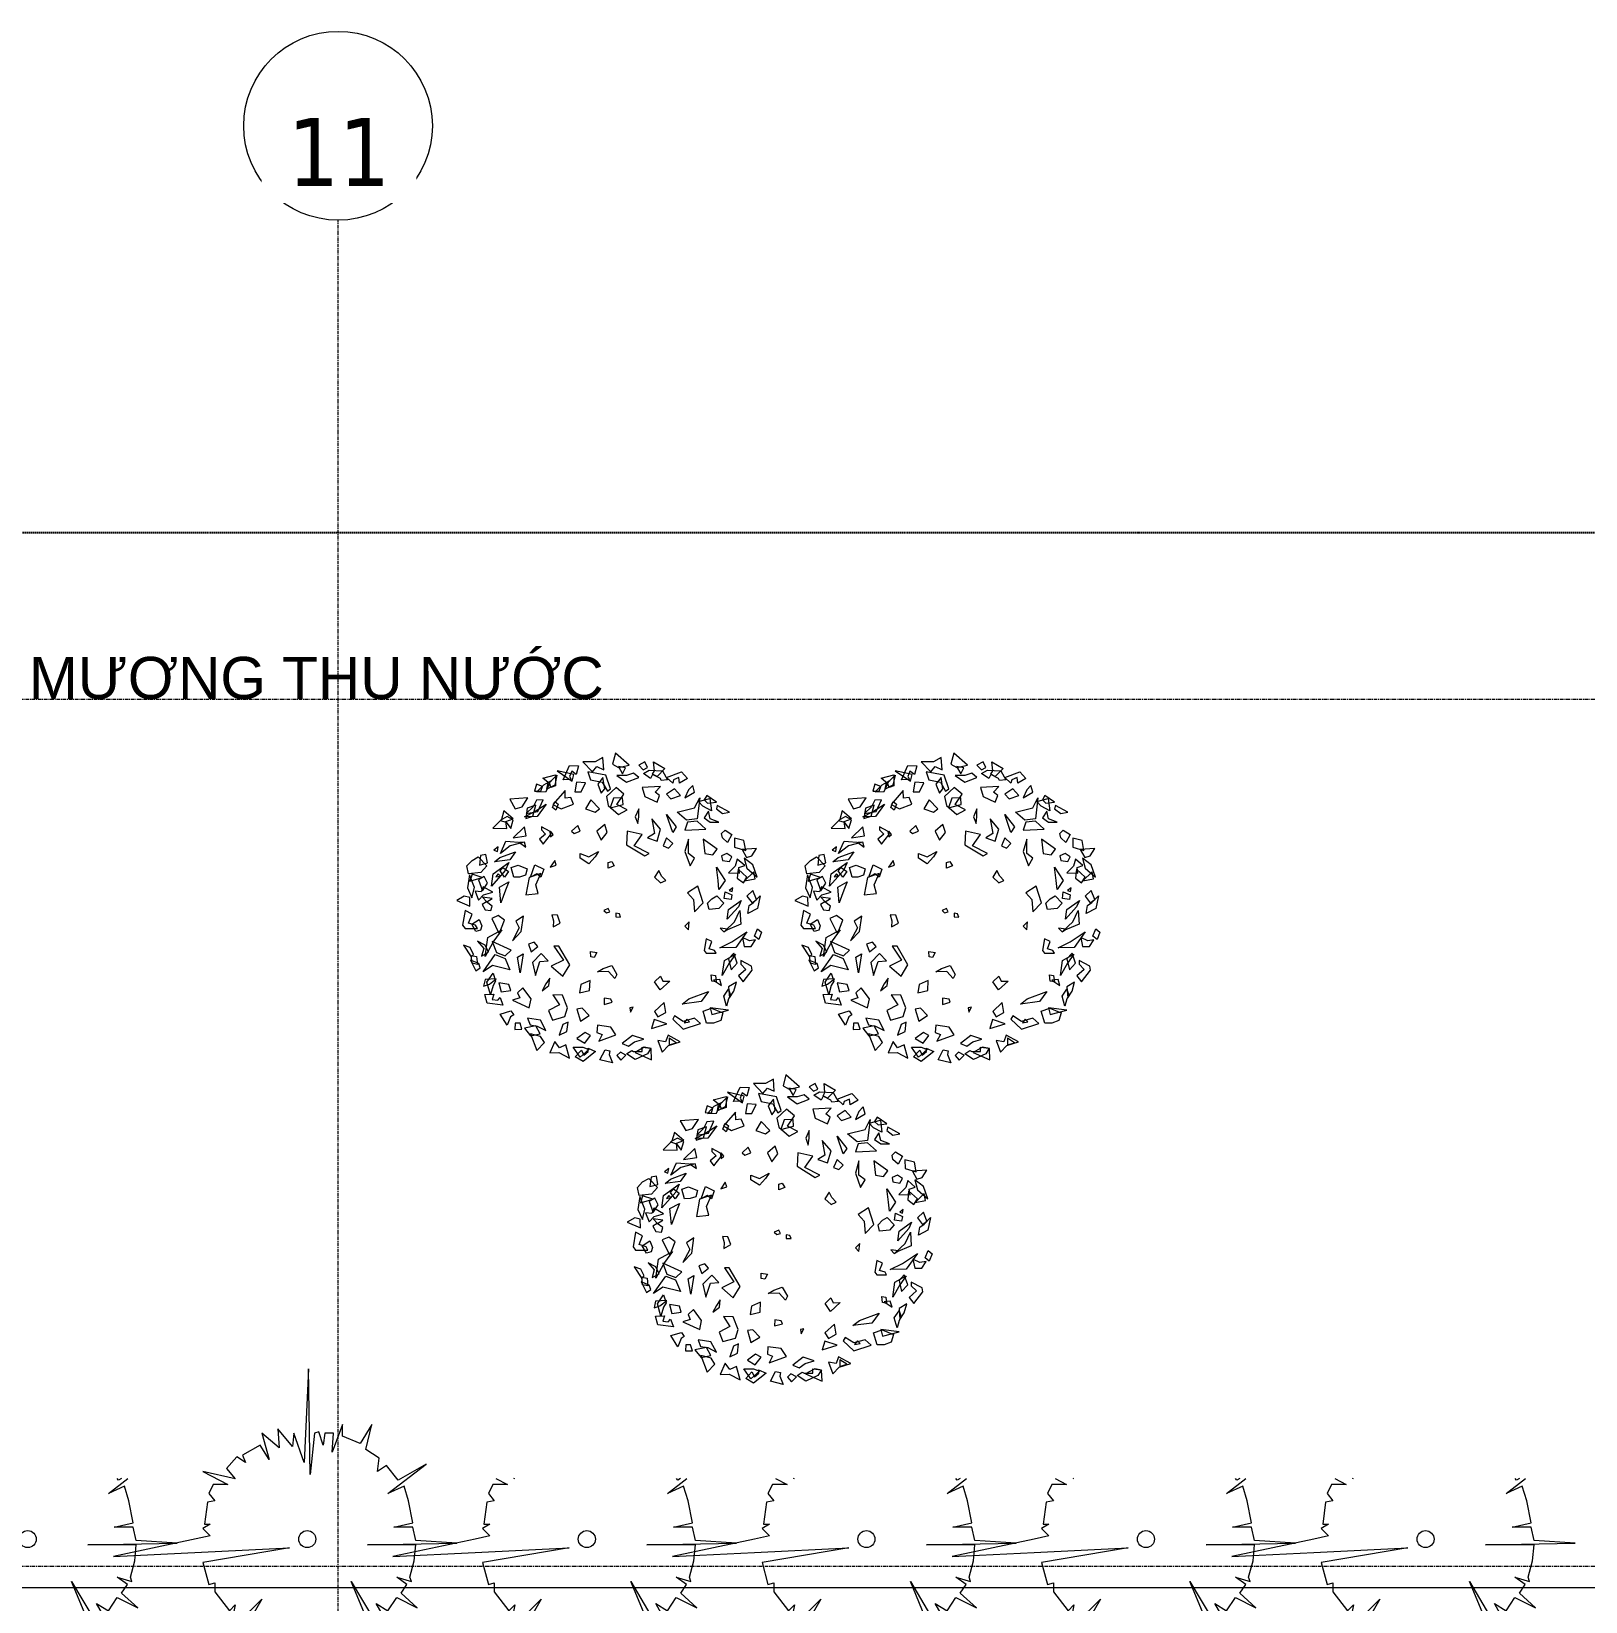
# Model space of a CAD drawing. Header units: millimetres. Extents: x 94264 to 187823, y -5375 to 75426.
# Drawn here: x 127677 to 133237, y 69812 to 75426 of the extents above; entities that cross this region are included whole.
import ezdxf

# ---------------------------------------------------------------- set-up
doc = ezdxf.new("R2010")
doc.units = ezdxf.units.MM
for name, pattern in [('Dash - Tight', [4.5, 3, -1.5]), ('Grid Line', [22.225, 12.7, -3.175, 3.175, -3.175]), ('Hidden', [7.14375, 4.7625, -2.38125])]:
    doc.linetypes.add(name, pattern=pattern)
for name, color, linetype, lineweight in [('A-DETL-GENF-2', 92, 'Dash - Tight', 18), ('A-DETL-GENF-3', 92, 'Hidden', 25), ('A-WALL', 113, 'Continuous', 18), ('G-ANNO-TEXT-2', 7, 'Continuous', 9), ('G-IMPT', 8, 'Continuous', 18), ('L-PLNT-1', 253, 'Continuous', 18), ('S-GRID-1', 1, 'Grid Line', 9), ('S-GRID-IDEN', 1, 'Continuous', 9)]:
    doc.layers.add(name, color=color, linetype=linetype, lineweight=lineweight)
doc.styles.add('Arial', font='arial.ttf', dxfattribs={"height": 150})
doc.styles.add('Tahoma_B', font='tahomabd.ttf', dxfattribs={"height": 243.75})

# ---------------------------------------------------------------- blocks, each defined once
blk = doc.blocks.new('CAY BACH TRINH - CAY BACH TRINH_dwg-2249800-TKCS_RAMP DỐC 2 - MẶT BẰNG TẦNG 1')
at = {"layer": 'G-IMPT', "flags": 128}
for points in [[(-578, 1452), (-505, 1613), (-404, 1608), (-431, 1511), (-482, 1548), (-505, 1489), (-486, 1456)], [(-357, 1653), (-250, 1541), (-201, 1603), (-123, 1566), (-133, 1703), (-220, 1653)], [(7, 1749), (-25, 1628), (43, 1591), (160, 1616)], [(121, 1587), (40, 1602), (86, 1521)], [(335, 1653), (267, 1616), (316, 1566), (365, 1591)], [(423, 1516), (443, 1553), (433, 1653), (560, 1578), (472, 1491)], [(-870, 1320), (-769, 1323), (-719, 1438), (-798, 1395)], [(-715, 1368), (-728, 1408), (-805, 1472), (-663, 1508), (-663, 1385)], [(-648, 1504), (-672, 1392), (-758, 1347), (-746, 1419), (-706, 1444)], [(-477, 1437), (-459, 1512), (-646, 1555)], [(-428, 1425), (-446, 1319), (-376, 1318), (-327, 1420)], [(-83, 1327), (-48, 1351), (-99, 1506), (-301, 1542), (-270, 1454), (-140, 1428)], [(-133, 1478), (-191, 1403), (-152, 1303), (-113, 1353)], [(23, 1503), (131, 1428), (267, 1478), (209, 1528), (131, 1503)], [(533, 1553), (590, 1452), (520, 1446), (509, 1467), (423, 1512), (399, 1468), (319, 1525), (383, 1562)], [(579, 1478), (745, 1541), (813, 1466), (725, 1416), (716, 1478), (657, 1453), (647, 1416)], [(-1174, 1238), (-1112, 1130), (-1037, 1152), (-972, 1252)], [(-989, 1076), (-860, 1099), (-799, 1231), (-876, 1225), (-913, 1152)], [(-874, 1403), (-896, 1328), (-826, 1327), (-809, 1379)], [(-556, 1333), (-692, 1179), (-600, 1129), (-460, 1181), (-492, 1255), (-553, 1247)], [(14, 1366), (-94, 1266), (-74, 1166), (43, 1066), (140, 1116), (23, 1178), (101, 1291)], [(-50, 1140), (92, 1178), (86, 1252), (-14, 1249)], [(511, 1378), (306, 1366), (335, 1266), (472, 1203), (501, 1278), (452, 1316)], [(667, 1353), (579, 1291), (628, 1241), (735, 1278)], [(696, 1091), (891, 1141), (949, 1253), (920, 1016), (803, 1003)], [(871, 1391), (823, 1341), (784, 1253), (891, 1316)], [(1064, 1244), (1080, 1108), (985, 1158), (937, 1212)], [(1027, 1278), (998, 1228), (1037, 1191), (1135, 1203)], [(-1364, 914), (-1208, 910), (-1218, 988), (-1136, 1017), (-1240, 1107), (-1267, 1010)], [(-766, 1181), (-866, 1042), (-1009, 1038), (-900, 1094)], [(-996, 1019), (-915, 1047), (-883, 1171), (-978, 1137)], [(-697, 1145), (-671, 1210), (-634, 1180), (-660, 1114)], [(-269, 1228), (-328, 1128), (-220, 1091), (-172, 1128)], [(267, 1128), (228, 1041), (257, 966), (267, 1041)], [(647, 866), (579, 1066), (686, 928)], [(1047, 1103), (998, 1028), (1066, 978), (1164, 978), (1066, 1016)], [(1144, 1166), (1135, 1128), (1203, 1078), (1281, 1091)], [(-1164, 910), (-1135, 1007), (-1204, 1044), (-1282, 1000), (-1216, 980)], [(-1010, 928), (-1137, 803), (-990, 828)], [(-840, 791), (-799, 735), (-718, 839), (-724, 876), (-821, 927), (-821, 894), (-775, 847)], [(-717, 878), (-717, 816), (-688, 841)], [(-415, 941), (-483, 878), (-454, 853), (-386, 878)], [(-113, 953), (-201, 878), (-152, 778), (-84, 866)], [(140, 878), (131, 728), (335, 603), (384, 628), (218, 716), (306, 841)], [(413, 1016), (443, 853), (365, 803), (472, 766), (511, 903)], [(813, 978), (784, 891), (1018, 903), (920, 991)], [(1261, 753), (1203, 803), (1193, 853), (1232, 891), (1310, 841)], [(-1302, 703), (-1351, 666), (-1312, 653)], [(-1279, 631), (-1217, 768), (-1027, 752), (-1169, 714)], [(-993, 702), (-1009, 756), (-1064, 751)], [(579, 803), (540, 716), (599, 691), (647, 741)], [(823, 791), (784, 653), (842, 491), (891, 578), (823, 628)], [(988, 791), (1008, 628), (1096, 616), (1144, 678)], [(1339, 702), (1463, 665), (1444, 774), (1337, 802)], [(-1595, 553), (-1527, 591), (-1429, 491), (-1497, 416), (-1634, 403), (-1653, 491)], [(-1424, 524), (-1440, 618), (-1501, 607), (-1513, 501)], [(-1380, 266), (-1361, 403), (-1185, 528), (-1224, 441)], [(-1109, 650), (-1174, 560), (-1345, 537), (-1285, 585)], [(-721, 477), (-654, 499), (-671, 550)], [(-220, 591), (-289, 516), (-386, 578), (-386, 628), (-289, 591), (-181, 653)], [(-74, 528), (-35, 541), (-6, 491), (-74, 466)], [(1310, 591), (1252, 628), (1193, 603), (1203, 553), (1281, 541)], [(1270, 413), (1394, 410), (1386, 473), (1452, 496), (1368, 568), (1347, 490)], [(1422, 673), (1471, 586), (1531, 604), (1583, 684)], [(1447, 578), (1476, 466), (1593, 366), (1544, 503)], [(-1597, 135), (-1570, 248), (-1626, 391), (-1648, 247)], [(-1619, 320), (-1482, 361), (-1595, 398)], [(-1478, 213), (-1422, 297), (-1459, 373), (-1523, 336)], [(-1328, 370), (-1279, 378), (-1302, 402)], [(-1283, 435), (-1251, 475), (-1188, 428), (-1232, 366)], [(-1065, 367), (-1127, 366), (-1158, 473), (-1082, 500), (-981, 458), (-1000, 389)], [(-855, 181), (-881, 279), (-825, 405), (-958, 362), (-994, 169)], [(-942, 366), (-893, 503), (-795, 453), (-825, 366), (-873, 403)], [(491, 441), (443, 366), (511, 303), (569, 328), (521, 378)], [(1135, 478), (1232, 328), (1164, 228), (1154, 328)], [(1378, 453), (1369, 353), (1437, 303), (1476, 366)], [(1553, 425), (1451, 325), (1568, 345)], [(-1363, 198), (-1471, 259), (-1494, 200), (-1562, 210), (-1523, 107), (-1467, 166)], [(-1274, 77), (-1290, 255), (-1183, 312), (-1221, 219)], [(813, 191), (881, 116), (891, -22), (988, 78), (930, 266)], [(1310, 166), (1300, 116), (1222, 128), (1232, 203)], [(1319, 245), (1280, 215), (1311, 205)], [(1476, 153), (1534, 78), (1583, 116), (1544, 216)], [(-1619, 40), (-1622, 139), (-1683, 152), (-1767, 105)], [(-1482, 60), (-1448, -1), (-1384, -6), (-1369, 43), (-1433, 90)], [(-1478, 141), (-1429, 91), (-1371, 128)], [(-74, 16), (-123, -9), (-94, -34), (-55, -22)], [(1085, 125), (1140, 155), (1218, 75), (1163, 15), (1054, 5), (1038, 75)], [(1256, -105), (1272, 5), (1412, 105), (1381, 35)], [(1624, 156), (1594, 16), (1487, -41), (1502, 50), (1551, 81)], [(-1595, -47), (-1673, -9), (-1702, -172), (-1673, -209), (-1536, -209), (-1556, -172), (-1634, -147)], [(-1515, -106), (-1486, -178), (-1501, -227), (-1553, -242), (-1599, -161)], [(-1291, -267), (-1232, -115), (-1304, -62), (-1376, -95)], [(-1145, -345), (-1046, -242), (-1021, -71), (-1105, -125), (-1069, -201)], [(-688, -191), (-610, -147), (-641, -60), (-704, -55), (-685, -122)], [(11, -79), (65, -80), (51, -44), (11, -37)], [(832, -134), (784, -184), (823, -222)], [(1398, -9), (1408, -159), (1232, -234), (1339, -134)], [(-1449, -521), (-1419, -309), (-1263, -222), (-1351, -346)], [(1085, -355), (1023, -325), (999, -455), (1023, -485), (1132, -485), (1116, -455), (1054, -435)], [(1477, -247), (1352, -421), (1173, -426), (1309, -356)], [(1179, -205), (1218, -245), (1264, -215)], [(1427, -309), (1447, -409), (1525, -409), (1573, -334), (1505, -346)], [(1563, -293), (1595, -211), (1641, -250), (1609, -331)], [(-1604, -526), (-1578, -497), (-1615, -421), (-1690, -396)], [(-1546, -521), (-1536, -609), (-1595, -596), (-1604, -509)], [(-1489, -516), (-1411, -473), (-1448, -396), (-1534, -351), (-1465, -430)], [(-1173, -669), (-1368, -622), (-1473, -694), (-1336, -498), (-1227, -542)], [(-1224, -515), (-1157, -451), (-1369, -353), (-1324, -476)], [(-1024, -493), (-1058, -702), (-1088, -530)], [(-935, -470), (-860, -411), (-900, -361), (-966, -383)], [(-888, -735), (-838, -578), (-745, -570), (-823, -487), (-921, -590)], [(-582, -741), (-504, -613), (-626, -407), (-681, -406), (-575, -561), (-711, -631)], [(-229, -532), (-269, -525), (-272, -467), (-200, -477)], [(1202, -735), (1225, -565), (1350, -495), (1280, -595)], [(1330, -484), (1271, -546), (1300, -671), (1369, -596)], [(-1553, -680), (-1504, -649), (-1521, -598), (-1613, -563)], [(-129, -656), (-34, -622), (23, -722), (0, -767), (-69, -688), (-193, -693)], [(1384, -736), (1435, -805), (1537, -675), (1529, -628), (1408, -565), (1408, -607), (1465, -665)], [(-1468, -852), (-1402, -831), (-1326, -772), (-1450, -777)], [(-1390, -946), (-1429, -809), (-1361, -709), (-1332, -796), (-1361, -846)], [(-1270, -915), (-1163, -901), (-1183, -834), (-1295, -817)], [(-1144, -1010), (-957, -1095), (-936, -993), (-1027, -873), (-1088, -926), (-1063, -982)], [(-811, -903), (-736, -844), (-727, -764), (-770, -826)], [(-393, -926), (-281, -901), (-277, -790), (-378, -835)], [(614, -795), (506, -893), (444, -803), (510, -740), (536, -796)], [(1124, -735), (1132, -805), (1085, -795), (1077, -725)], [(1193, -846), (1173, -780), (1104, -785)], [(1359, -809), (1271, -859), (1281, -984), (1330, -909)], [(-1251, -1066), (-1426, -1044), (-1452, -946), (-1351, -943), (-1371, -1002), (-1308, -1008), (-1282, -979)], [(-698, -1231), (-557, -1193), (-527, -1096), (-584, -953), (-693, -951), (-619, -1061), (-741, -1124)], [(-120, -1056), (-31, -1033), (-45, -997), (-117, -988)], [(550, -1034), (443, -1134), (482, -1196), (569, -1146)], [(1048, -911), (967, -1024), (753, -1052), (829, -993)], [(1249, -1075), (1218, -965), (1272, -885), (1295, -955), (1272, -995)], [(-1130, -1172), (-1165, -1196), (-1203, -1289), (-1280, -1164), (-1162, -1128)], [(-771, -1348), (-831, -1232), (-975, -1212), (-947, -1284), (-866, -1298)], [(-384, -1242), (-286, -1181), (-363, -1098), (-424, -1108)], [(176, -1143), (205, -1087), (168, -1096)], [(411, -1324), (581, -1272), (441, -1226)], [(667, -1184), (647, -1221), (764, -1334), (959, -1271), (891, -1209), (764, -1246)], [(775, -1261), (835, -1251), (807, -1222)], [(1103, -1266), (1025, -1267), (986, -1133), (1081, -1099), (1208, -1151), (1184, -1238)], [(1066, -1096), (1086, -1171), (1271, -1121)], [(-1117, -1335), (-1039, -1334), (-1059, -1267), (-1114, -1266)], [(-883, -1296), (-1010, -1321), (-942, -1409), (-834, -1384)], [(-872, -1573), (-787, -1482), (-829, -1416), (-944, -1384)], [(-622, -1399), (-535, -1360), (-523, -1254), (-580, -1280)], [(-336, -1491), (-270, -1405), (-332, -1372), (-423, -1439)], [(-180, -1469), (12, -1396), (-45, -1309), (-194, -1290), (-200, -1370), (-142, -1392)], [(731, -1476), (595, -1400), (567, -1474), (481, -1461), (531, -1590), (600, -1516)], [(-505, -1659), (-547, -1509), (-620, -1542), (-671, -1472), (-727, -1598), (-626, -1595)], [(-386, -1646), (-464, -1534), (-357, -1534), (-289, -1559)], [(-215, -1584), (-355, -1693), (-443, -1641), (-373, -1567), (-346, -1624), (-297, -1583), (-299, -1545)], [(-55, -1574), (-63, -1616), (-24, -1708), (-167, -1674), (-109, -1565)], [(323, -1445), (199, -1404), (83, -1492), (153, -1523), (221, -1476)], [(228, -1671), (131, -1609), (189, -1571), (209, -1584), (306, -1584), (306, -1534), (404, -1546), (365, -1609)], [(411, -1674), (406, -1550), (330, -1534), (226, -1592)], [(608, -1509), (686, -1484), (608, -1434)], [(69, -1680), (123, -1624), (62, -1590), (23, -1629)]]:
    blk.add_lwpolyline(points, close=True, dxfattribs=at)
blk = doc.blocks.new('CAY BACH TRINH - CAY BACH TRINH-2249732-TKCS_RAMP DỐC 2 - MẶT BẰNG TẦNG 1')
at = {"xscale": 0.3200000000000001, "yscale": 0.3200000000000001, "zscale": 0.3200000000000001}
blk.add_blockref('CAY BACH TRINH - CAY BACH TRINH_dwg-2249800-TKCS_RAMP DỐC 2 - MẶT BẰNG TẦNG 1', (0, 0), dxfattribs=at)
blk = doc.blocks.new('CAY MAI VAN PHUC - CAY DUC SOC_dwg-V43-TKCS_RAMP DỐC 2 - MẶT BẰNG TẦNG 1')
at = {"layer": 'G-IMPT', "flags": 128}
blk.add_lwpolyline([(32.8, 479.5), (12.9, 293.4), (6.2, 771.8), (-13.8, 346.6), (-60.3, 479.5), (-67, 419.7), (-133.5, 499.4), (-126.8, 413), (-206.6, 479.5), (-173.4, 359.9), (-213.3, 426.3), (-293.1, 379.8), (-279.8, 346.6), (-319.7, 373.2), (-366.2, 320), (-326.3, 273.5), (-472.6, 306.7), (-359.6, 246.9), (-426.1, 246.9), (-446, 207.1), (-419.4, 173.8), (-452.7, 167.2), (-466, 67.5), (-439.4, 67.5), (-472.6, 47.6), (-439.4, 14.4), (-878.3, -78.6), (-80.3, -38.8), (-472.6, -105.2), (-446, -204.9), (-419.4, -198.2), (-419.4, -238.1), (-352.9, -324.5), (-326.3, -297.9), (-339.6, -364.4), (-313, -377.6), (-206.6, -271.3), (-366.2, -550.4), (-259.8, -417.5), (-213.3, -444.1), (-166.7, -417.5), (-166.7, -457.4), (-100.2, -470.7), (-19.9, -481.4), (-0.5, -390.9), (-0.5, -590.3), (26.2, -484), (86, -477.3), (86, -444.1), (112.6, -464), (212.4, -444.1), (192.4, -404.2), (225.7, -417.5), (278.9, -384.3), (199.1, -191.6), (305.5, -371), (338.7, -337.8), (312.1, -291.3), (365.3, -324.5), (405.2, -264.7), (498.3, -311.2), (425.2, -244.8), (451.8, -204.9), (405.2, -171.7), (471.7, -191.6), (465.1, -171.7), (485, -98.6), (491.7, -25.5), (272.2, -25.5), (677.9, -18.8), (491.7, -5.6), (478.4, 54.2), (391.9, 54.2), (478.4, 74.2), (458.4, 173.8), (438.5, 240.3), (365.3, 207.1), (538.2, 340), (411.9, 266.9), (358.7, 333.3), (318.8, 306.7), (325.4, 366.5), (265.6, 406.4), (292.2, 519.4), (239, 433), (159.2, 466.2), (159.2, 519.4), (112.6, 393.1), (119.3, 479.5), (79.4, 479.5), (72.7, 426.3), (52.8, 486.1)], close=True, dxfattribs=at)
at = {"layer": 'G-IMPT'}
blk.add_circle((0, 0), 38.6, dxfattribs=at)
blk = doc.blocks.new('CAY MAI VAN PHUC - CAY BONG TRANG-V44-TKCS_RAMP DỐC 2 - MẶT BẰNG TẦNG 1')
at = {"xscale": 0.7894736842105263, "yscale": 0.7894736842105263, "zscale": 0.7894736842105263}
blk.add_blockref('CAY MAI VAN PHUC - CAY DUC SOC_dwg-V43-TKCS_RAMP DỐC 2 - MẶT BẰNG TẦNG 1', (0, 0), dxfattribs=at)
blk = doc.blocks.new('CAY MAI VAN PHUC - CAY DUC SOC_dwg-2256080-TKCS_RAMP DỐC 2 - MẶT BẰNG TẦNG 1')
at = {"layer": 'G-IMPT'}
blk.add_line((-326.3, 273.5), (-330.4, 274.4), dxfattribs=at)
at = {"layer": 'G-IMPT', "flags": 128}
for points in [[(-411.6, 274.4), (-359.6, 246.9), (-426.1, 246.9), (-446, 207.1), (-419.4, 173.8), (-452.7, 167.2), (-466, 67.5), (-439.4, 67.5), (-472.6, 47.6), (-439.4, 14.4), (-506.7, 0.1)], [(-506.7, -60.1), (-80.3, -38.8), (-472.6, -105.2), (-446, -204.9), (-419.4, -198.2), (-419.4, -238.1), (-352.9, -324.5), (-326.3, -297.9), (-339.6, -364.4), (-313, -377.6), (-206.6, -271.3), (-366.2, -550.4), (-259.8, -417.5), (-213.3, -444.1), (-166.7, -417.5), (-166.7, -457.4), (-100.2, -470.7), (-19.9, -481.4), (-0.5, -390.9), (-0.5, -590.3), (26.2, -484), (86, -477.3), (86, -444.1), (112.6, -464), (212.4, -444.1), (192.4, -404.2), (225.7, -417.5), (278.9, -384.3), (199.1, -191.6), (305.5, -371), (338.7, -337.8), (312.1, -291.3), (365.3, -324.5), (405.2, -264.7), (498.3, -311.2), (425.2, -244.8), (451.8, -204.9), (405.2, -171.7), (471.7, -191.6), (465.1, -171.7), (485, -98.6), (491.7, -25.5), (272.2, -25.5), (677.9, -18.8), (491.7, -5.6), (478.4, 54.2), (391.9, 54.2), (478.4, 74.2), (458.4, 173.8), (438.5, 240.3), (365.3, 207.1), (453, 274.4)], [(425, 274.4), (411.9, 266.9), (405.8, 274.4)], [(-506.7, 0.1), (-878.3, -78.6), (-506.7, -60.1)]]:
    blk.add_lwpolyline(points, dxfattribs=at)
at = {"layer": 'G-IMPT'}
blk.add_circle((0, 0), 38.6, dxfattribs=at)
blk = doc.blocks.new('CAY MAI VAN PHUC - CAY BONG TRANG-2256081-TKCS_RAMP DỐC 2 - MẶT BẰNG TẦNG 1')
at = {"xscale": 0.7894736842105263, "yscale": 0.7894736842105263, "zscale": 0.7894736842105263}
blk.add_blockref('CAY MAI VAN PHUC - CAY DUC SOC_dwg-2256080-TKCS_RAMP DỐC 2 - MẶT BẰNG TẦNG 1', (0, 0), dxfattribs=at)
blk = doc.blocks.new('BORDER VIEW - BORDER VIEW-2145816-TKCS_RAMP DỐC 2 - MẶT BẰNG TẦNG 1')
at = {"layer": 'A-DETL-GENF-3'}
blk.add_line((150, 12837.9), (20414.4, 12837.9), dxfattribs=at)
blk = doc.blocks.new('Grid - M_Grid Head - Circle-353313-TKCS_RAMP DỐC 2 - MẶT BẰNG TẦNG 1')
at = {"layer": 'S-GRID-IDEN'}
blk.add_circle((0, 0), 4.5, dxfattribs=at)

msp = doc.modelspace()

# ---------------------------------------------------------------- linework, layer by layer
at = {"layer": 'A-WALL'}
msp.add_line((126674.3, 69861.9), (134764.3, 69861.9), dxfattribs=at)
at = {"layer": 'S-GRID-1'}
for p, q in [((128774.3, 72876.3), (128774.3, 74751.3)), ((144959.7, 73036.9), (126310.5, 73036.9)), ((128774.3, 61681.8), (128774.3, 72876.3)), ((144959.7, 69936.9), (126310.5, 69936.9))]:
    msp.add_line(p, q, dxfattribs=at)

# ---------------------------------------------------------------- block references
at = {"layer": 'A-DETL-GENF-2'}
msp.add_blockref('BORDER VIEW - BORDER VIEW-2145816-TKCS_RAMP DỐC 2 - MẶT BẰNG TẦNG 1', (125274.3, 60796.9), dxfattribs=at)
at = {"layer": 'L-PLNT-1'}
for name, p in [('CAY BACH TRINH - CAY BACH TRINH-2249732-TKCS_RAMP DỐC 2 - MẶT BẰNG TẦNG 1', (129764.3, 72285.3)), ('CAY BACH TRINH - CAY BACH TRINH-2249732-TKCS_RAMP DỐC 2 - MẶT BẰNG TẦNG 1', (130974.3, 72285.3)), ('CAY BACH TRINH - CAY BACH TRINH-2249732-TKCS_RAMP DỐC 2 - MẶT BẰNG TẦNG 1', (130374.3, 71135.3)), ('CAY MAI VAN PHUC - CAY BONG TRANG-V44-TKCS_RAMP DỐC 2 - MẶT BẰNG TẦNG 1', (128664.3, 70035.3)), ('CAY MAI VAN PHUC - CAY BONG TRANG-2256081-TKCS_RAMP DỐC 2 - MẶT BẰNG TẦNG 1', (127664.3, 70035.3)), ('CAY MAI VAN PHUC - CAY BONG TRANG-2256081-TKCS_RAMP DỐC 2 - MẶT BẰNG TẦNG 1', (129664.3, 70035.3)), ('CAY MAI VAN PHUC - CAY BONG TRANG-2256081-TKCS_RAMP DỐC 2 - MẶT BẰNG TẦNG 1', (130664.3, 70035.3)), ('CAY MAI VAN PHUC - CAY BONG TRANG-2256081-TKCS_RAMP DỐC 2 - MẶT BẰNG TẦNG 1', (131664.3, 70035.3)), ('CAY MAI VAN PHUC - CAY BONG TRANG-2256081-TKCS_RAMP DỐC 2 - MẶT BẰNG TẦNG 1', (132664.3, 70035.3))]:
    msp.add_blockref(name, p, dxfattribs=at)
at = {"layer": 'S-GRID-IDEN', "xscale": 74.99999999999996, "yscale": 74.99999999999996, "zscale": 74.99999999999996}
msp.add_blockref('Grid - M_Grid Head - Circle-353313-TKCS_RAMP DỐC 2 - MẶT BẰNG TẦNG 1', (128774.3, 75088.8), dxfattribs=at)

# ---------------------------------------------------------------- texts
at = {"layer": 'G-ANNO-TEXT-2', "insert": (127668.9, 73189.8), "char_height": 150, "width": 2114.182, "attachment_point": 1, "line_spacing_factor": 0.936439, "style": 'Arial'}
msp.add_mtext('\\pt952.5,1905,2857.5,3810,4762.5,5715,6667.5,7620,8572.5,9525,10477.5,11430,12382.5,13335,14287.5,15240,16192.5,17145,18097.5,19050,20002.5,20955,21907.5,22860,23812.5,24765,25717.5,26670,27622.5,28575,29527.5,30480;MƯƠNG THU NƯỚC', dxfattribs=at)

# ---------------------------------------------------------------- next in the draw order: texts
at = {"layer": 'S-GRID-IDEN', "insert": (128777.5, 74995.1), "char_height": 243.75, "width": 432, "attachment_point": 5, "line_spacing_factor": 0.996129, "style": 'Tahoma_B', "bg_fill": 3, "box_fill_scale": 1.25, "bg_fill_color": 256, "bg_fill_true_color": 13158600, "bg_fill_transparency": 0}
msp.add_mtext('\\pt952.49944,1904.99888,2857.50075,3810.00019,4762.49962,5714.99906,6667.50094,7620.00037,8572.49981,9524.99925,10477.50113,11430.00056,12382.5,13334.99944,14287.49888,15240.00075,16192.50019,17144.99963,18097.49906,19050.00094,20002.50038,20954.99981,21907.49925,22860.00113,23812.50056,24765,25717.49944,26669.99887,27622.50075,28575.00019,29527.49963,30479.99906;11', dxfattribs=at)

doc.saveas('drawing.dxf')
